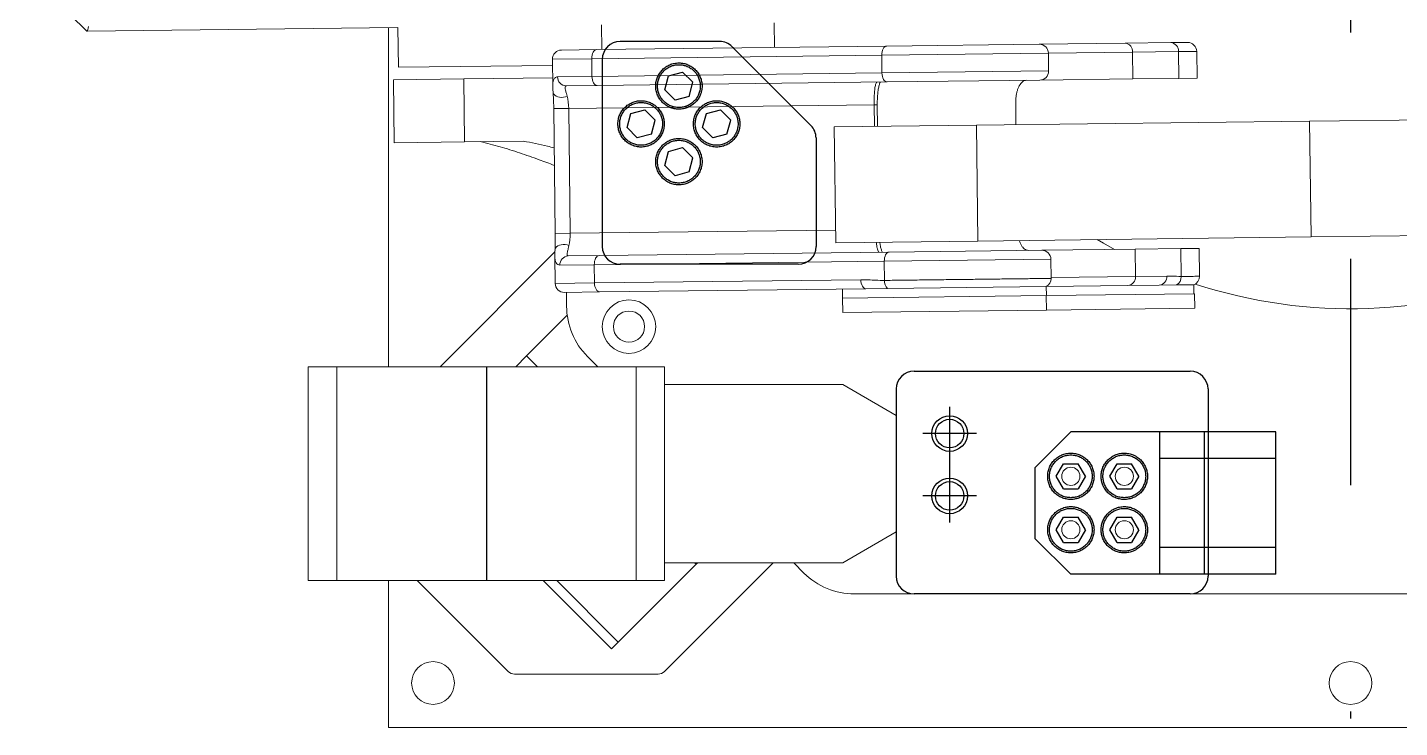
# Model space of a CAD drawing. Header units: millimetres. Extents: x 419 to 13500, y 498 to 10404.
# Drawn here: x 4505 to 5275, y 8608 to 9001 of the extents above; entities that cross this region are included whole.
import ezdxf

# ---------------------------------------------------------------- set-up
doc = ezdxf.new("R2010")
doc.units = ezdxf.units.MM
doc.header["$LTSCALE"] = 50
doc.linetypes.add('CENTERX2', pattern=[20.32, 12.7, -2.54, 2.54, -2.54])

msp = doc.modelspace()

# ---------------------------------------------------------------- linework, layer by layer
at = {"color": 7, "linetype": 'CENTERX2'}
for p, q in [((5247.32, 9633.37), (5247.32, 8613.37)), ((4862.44, 8966.26), (4864.55, 8974.13)), ((4864.55, 8974.13), (4872.43, 8976.24)), ((4872.43, 8976.24), (4878.19, 8970.48)), ((4862.44, 8966.26), (4868.21, 8960.5)), ((4876.08, 8962.6), (4878.19, 8970.48)), ((4876.08, 8962.6), (4868.21, 8960.5)), ((4841.23, 8945.05), (4843.34, 8952.92)), ((4843.34, 8952.92), (4851.21, 8955.03)), ((4851.21, 8955.03), (4856.98, 8949.26)), ((4854.87, 8941.39), (4856.98, 8949.26)), ((4883.66, 8945.05), (4885.77, 8952.92)), ((4885.77, 8952.92), (4893.64, 8955.03)), ((4893.64, 8955.03), (4899.4, 8949.26)), ((4897.29, 8941.39), (4899.4, 8949.26)), ((4841.23, 8945.05), (4846.99, 8939.28)), ((4854.87, 8941.39), (4846.99, 8939.28)), ((4883.66, 8945.05), (4889.42, 8939.28)), ((4897.29, 8941.39), (4889.42, 8939.28)), ((4864.55, 8931.7), (4872.43, 8933.81)), ((4872.43, 8933.81), (4878.19, 8928.05)), ((4862.44, 8923.83), (4864.55, 8931.7)), ((4876.08, 8920.18), (4878.19, 8928.05)), ((4862.44, 8923.83), (4868.21, 8918.07)), ((4876.08, 8920.18), (4868.21, 8918.07)), ((5022.32, 8723.37), (5022.32, 8788.36)), ((5037.32, 8773.36), (5007.32, 8773.36)), ((5090.32, 8774.37), (5070.32, 8754.37)), ((5165.32, 8774.37), (5090.32, 8774.37)), ((5140.32, 8694.37), (5140.32, 8774.37)), ((5165.32, 8694.37), (5165.32, 8774.37)), ((5165.32, 8694.37), (5165.32, 8774.37)), ((5205.32, 8774.37), (5165.32, 8774.37)), ((5205.32, 8694.37), (5205.32, 8774.37)), ((5082.17, 8749.37), (5086.24, 8756.43)), ((5086.24, 8756.43), (5094.39, 8756.43)), ((5098.47, 8749.37), (5094.39, 8756.43)), ((5112.17, 8749.37), (5116.24, 8756.43)), ((5116.24, 8756.43), (5124.39, 8756.43)), ((5128.47, 8749.37), (5124.39, 8756.43)), ((5205.32, 8759.37), (5140.32, 8759.37)), ((5070.32, 8714.37), (5070.32, 8754.37)), ((5086.24, 8742.31), (5082.17, 8749.37)), ((5098.47, 8749.37), (5094.39, 8742.31)), ((5116.24, 8742.31), (5112.17, 8749.37)), ((5128.47, 8749.37), (5124.39, 8742.31)), ((5086.24, 8742.31), (5094.39, 8742.31)), ((5116.24, 8742.31), (5124.39, 8742.31)), ((5037.32, 8738.37), (5007.32, 8738.37)), ((5082.17, 8719.37), (5086.24, 8726.43)), ((5086.24, 8726.43), (5094.39, 8726.43)), ((5098.47, 8719.37), (5094.39, 8726.43)), ((5112.17, 8719.37), (5116.24, 8726.43)), ((5116.24, 8726.43), (5124.39, 8726.43)), ((5128.47, 8719.37), (5124.39, 8726.43)), ((5086.24, 8712.31), (5082.17, 8719.37)), ((5098.47, 8719.37), (5094.39, 8712.31)), ((5116.24, 8712.31), (5112.17, 8719.37)), ((5128.47, 8719.37), (5124.39, 8712.31)), ((5070.32, 8714.37), (5090.32, 8694.37)), ((5086.24, 8712.31), (5094.39, 8712.31)), ((5116.24, 8712.31), (5124.39, 8712.31)), ((5205.32, 8709.37), (5140.32, 8709.37)), ((5165.32, 8694.37), (5090.32, 8694.37)), ((5205.32, 8694.37), (5165.32, 8694.37))]:
    msp.add_line(p, q, dxfattribs=at)
at = {"color": 7, "linetype": 'Continuous', "lineweight": 15}
for p, q in [((4504.69, 9031.82), (4538.08, 8999.21)), ((4923.74, 9003.82), (4923.9, 8990.05)), ((4923.9, 8990.05), (4923.74, 9003.82)), ((4538.18, 8999.16), (4538.08, 8999.21)), ((4538.18, 8999.16), (4712.62, 9001.27)), ((4707.32, 9001.21), (4707.32, 8810.87)), ((4712.6, 9001.27), (4712.87, 8978.92)), ((4827.06, 8988.88), (4826.9, 9002.65)), ((4804.39, 8988.61), (4824.2, 8988.85)), ((4824.2, 8988.85), (4986.97, 8990.82)), ((4893.17, 8993.37), (4837.32, 8993.37)), ((4900.91, 8989.78), (4900.25, 8990.44)), ((4986.97, 8990.82), (5072.58, 8991.85)), ((5072.58, 8991.85), (5120.74, 8992.43)), ((5120.74, 8992.43), (5146.43, 8992.74)), ((5150.71, 8987.72), (5125.01, 8987.41)), ((5146.43, 8992.74), (5155.81, 8992.86)), ((5150.89, 8972.67), (5150.71, 8987.72)), ((5161.13, 8972.79), (5160.95, 8987.84)), ((4799.41, 8979.97), (4712.87, 8978.92)), ((4799.37, 8983.47), (4799.55, 8968.21)), ((4984.2, 8985.7), (4821.42, 8983.74)), ((4821.55, 8973.77), (4821.42, 8983.74)), ((4984.32, 8975.73), (4984.2, 8985.7)), ((5077.84, 8976.86), (5077.72, 8986.83)), ((5125.2, 8972.36), (5125.01, 8987.41)), ((4710.11, 8971.86), (4749.59, 8972.34)), ((4749.59, 8972.34), (4799.5, 8972.94)), ((4749.59, 8972.34), (4750.01, 8937.07)), ((4802.22, 8973.53), (4821.55, 8973.77)), ((4821.55, 8973.77), (4984.32, 8975.73)), ((5072.82, 8971.72), (5125.2, 8972.36)), ((5125.2, 8972.36), (5150.89, 8972.67)), ((5150.89, 8972.67), (5161.13, 8972.79)), ((4710.11, 8971.86), (4710.54, 8936.6)), ((4799.56, 8968.09), (4799.56, 8968.21)), ((4824.45, 8968.72), (4807.08, 8968.51)), ((4987.22, 8970.69), (4824.45, 8968.72)), ((5072.82, 8971.72), (4987.22, 8970.69)), ((4979.93, 8957.9), (4808.51, 8955.83)), ((4981.82, 8945.77), (4981.68, 8957.92)), ((5059.35, 8958.86), (5059.5, 8946.7)), ((4800.09, 8955.73), (4800.94, 8885.63)), ((4808.51, 8955.83), (4809.35, 8885.73)), ((5474.83, 8951.73), (5224.34, 8948.7)), ((5037.29, 8946.44), (4957.56, 8945.47)), ((4957.56, 8945.47), (4958.35, 8880.45)), ((5224.34, 8948.7), (5037.29, 8946.44)), ((5037.29, 8946.44), (5038.08, 8881.42)), ((5224.34, 8948.7), (5225.12, 8883.68)), ((4710.54, 8936.6), (4750.01, 8937.07)), ((4750.01, 8937.07), (4783.01, 8937.47)), ((5038.08, 8881.42), (4958.35, 8880.45)), ((5225.12, 8883.68), (5038.08, 8881.42)), ((5475.62, 8886.71), (5225.12, 8883.68)), ((4800.77, 8875.31), (4736.32, 8810.87)), ((4800.7, 8873.15), (4800.89, 8857.62)), ((4800.71, 8873.15), (4800.71, 8873.3)), ((4808.24, 8873.01), (4825.6, 8873.22)), ((4825.6, 8873.22), (4988.37, 8875.19)), ((4988.37, 8875.19), (5073.98, 8876.23)), ((5073.98, 8876.23), (5126.35, 8876.86)), ((5126.35, 8876.86), (5152.04, 8877.17)), ((5126.54, 8861.56), (5126.35, 8876.86)), ((5152.04, 8877.17), (5162.29, 8877.29)), ((5152.23, 8861.5), (5152.04, 8877.17)), ((5162.47, 8861.63), (5162.29, 8877.29)), ((4822.82, 8868.11), (4803.49, 8867.88)), ((4985.59, 8870.08), (4822.82, 8868.11)), ((4822.95, 8857.89), (4822.82, 8868.11)), ((4985.72, 8859.31), (4985.59, 8870.08)), ((5079.25, 8860.44), (5079.12, 8871.21)), ((4822.95, 8857.89), (4972.42, 8859.69)), ((5079.2, 8860.44), (5079.2, 8860.44)), ((5139.96, 8856.64), (5122.38, 8856.43)), ((5126.54, 8861.56), (5144.11, 8861.77)), ((5149.64, 8856.76), (5139.96, 8856.64)), ((5159.34, 8856.87), (5149.64, 8856.76)), ((5159.4, 8851.79), (5159.34, 8856.87)), ((4825.85, 8852.84), (4806.03, 8852.6)), ((4807.32, 8852.62), (4807.32, 8844.87)), ((4975.32, 8854.65), (4825.85, 8852.84)), ((4962.1, 8854.49), (4962.16, 8849.41)), ((5076.44, 8850.79), (4962.16, 8849.41)), ((4962.22, 8849.41), (4962.32, 8841.28)), ((4987.34, 8854.79), (4975.32, 8854.65)), ((5076.52, 8855.87), (4987.34, 8854.79)), ((5076.58, 8850.79), (5076.44, 8850.79)), ((5122.38, 8856.43), (5076.52, 8855.87)), ((5076.58, 8850.79), (5076.52, 8855.87)), ((5076.61, 8842.67), (5076.52, 8850.79)), ((5159.61, 8851.8), (5076.58, 8850.79)), ((5159.74, 8851.8), (5159.61, 8851.8)), ((5159.84, 8843.67), (5159.74, 8851.8)), ((5076.48, 8842.66), (4962.32, 8841.28)), ((5076.61, 8842.67), (5076.48, 8842.66)), ((5159.7, 8843.67), (5076.61, 8842.67)), ((5159.84, 8843.67), (5159.7, 8843.67)), ((4807.64, 8839.76), (4784.86, 8816.98)), ((4662.32, 8690.87), (4662.32, 8810.87)), ((4678.32, 8810.87), (4662.32, 8810.87)), ((4678.32, 8690.87), (4678.32, 8810.87)), ((4846.32, 8810.87), (4678.32, 8810.87)), ((4778.75, 8810.87), (4784.86, 8816.98)), ((4784.86, 8816.98), (4790.97, 8810.87)), ((4819.03, 8816.58), (4824.75, 8810.87)), ((4846.32, 8690.87), (4846.32, 8810.87)), ((4862.32, 8810.87), (4846.32, 8810.87)), ((4862.32, 8690.87), (4862.32, 8810.87)), ((5002.32, 8808.37), (5157.32, 8808.37)), ((4862.32, 8800.87), (4962.32, 8800.87)), ((4992.32, 8783.55), (4962.32, 8800.87)), ((4992.32, 8798.37), (4992.32, 8783.55)), ((5167.32, 8798.37), (5167.32, 8693.37)), ((4992.32, 8783.55), (4992.32, 8718.19)), ((4962.32, 8700.87), (4992.32, 8718.19)), ((4992.32, 8718.19), (4992.32, 8693.37)), ((4836.31, 8656.29), (4880, 8699.98)), ((4862.3, 8639.86), (4923.31, 8700.87)), ((4962.32, 8700.87), (4862.32, 8700.87)), ((4880, 8699.98), (4880.88, 8700.87)), ((4934.75, 8700.87), (4940.53, 8695.08)), ((4678.32, 8690.87), (4662.32, 8690.87)), ((4846.32, 8690.87), (4678.32, 8690.87)), ((4707.32, 8690.87), (4707.32, 8608.37)), ((4723.46, 8690.87), (4774.47, 8639.86)), ((4832.53, 8652.51), (4794.17, 8690.87)), ((4862.32, 8690.87), (4846.32, 8690.87)), ((4968.82, 8683.37), (5002.32, 8683.37)), ((5157.32, 8683.37), (5002.32, 8683.37)), ((5157.32, 8683.37), (5337.32, 8683.37)), ((4836.31, 8656.29), (4832.53, 8652.51)), ((4778.06, 8638.37), (4858.71, 8638.37)), ((4707.32, 8608.37), (5464.04, 8608.37))]:
    msp.add_line(p, q, dxfattribs=at)
at = {"color": 7, "linetype": 'Continuous'}
for p, q in [((4893.17, 8993.37), (4837.32, 8993.37)), ((4944.39, 8946.3), (4900.25, 8990.44)), ((4827.32, 8983.37), (4827.32, 8878.37)), ((4947.32, 8939.23), (4947.32, 8878.37)), ((4937.32, 8868.37), (4837.32, 8868.37)), ((4762.32, 8810.87), (4762.32, 8690.87)), ((5002.32, 8808.37), (5157.32, 8808.37)), ((4992.32, 8798.37), (4992.32, 8693.37)), ((5167.32, 8798.37), (5167.32, 8693.37)), ((5157.32, 8683.37), (5002.32, 8683.37))]:
    msp.add_line(p, q, dxfattribs=at)
at = {"color": 8, "linetype": 'Continuous', "lineweight": 15}
for p, q in [((5160.95, 8987.84), (5150.71, 8987.72)), ((4821.42, 8983.74), (4799.37, 8983.47)), ((5077.72, 8986.83), (4984.2, 8985.7)), ((5125.01, 8987.41), (5077.72, 8986.83)), ((4984.32, 8975.73), (5077.84, 8976.86)), ((4979.93, 8957.9), (4981.68, 8957.92)), ((4980.08, 8945.74), (4979.93, 8957.9)), ((4808.51, 8955.83), (4800.09, 8955.73)), ((4809.35, 8885.73), (4958.26, 8887.53)), ((4800.94, 8885.63), (4809.35, 8885.73)), ((5079.12, 8871.21), (4985.59, 8870.08)), ((4800.89, 8857.62), (4822.95, 8857.89)), ((5079.24, 8860.99), (5126.54, 8861.56)), ((4879.12, 8700.87), (4880, 8699.98)), ((4801.73, 8690.87), (4836.31, 8656.29))]:
    msp.add_line(p, q, dxfattribs=at)
at = {"color": 7, "linetype": 'Continuous', "lineweight": 15, "flags": 128}
for points in [[(4538.89, 9001.81), (4538.76, 9000.86), (4538.62, 9000.12), (4538.47, 8999.59), (4538.33, 8999.27), (4538.18, 8999.16), (4538.18, 8999.16)], [(4824.2, 8988.85), (4823.65, 8988.75), (4823.12, 8988.45), (4822.64, 8987.97), (4822.21, 8987.34), (4821.87, 8986.56), (4821.62, 8985.68), (4821.47, 8984.73), (4821.42, 8983.74)], [(4986.97, 8990.82), (4986.42, 8990.71), (4985.89, 8990.42), (4985.41, 8989.94), (4984.98, 8989.31), (4984.64, 8988.53), (4984.39, 8987.65), (4984.24, 8986.69), (4984.2, 8985.7)], [(4824.45, 8968.72), (4823.89, 8968.81), (4823.35, 8969.09), (4822.86, 8969.56), (4822.42, 8970.18), (4822.06, 8970.95), (4821.79, 8971.83), (4821.61, 8972.78), (4821.55, 8973.77)], [(4987.22, 8970.69), (4986.66, 8970.78), (4986.13, 8971.06), (4985.63, 8971.53), (4985.19, 8972.15), (4984.83, 8972.92), (4984.56, 8973.79), (4984.38, 8974.74), (4984.32, 8975.73)], [(5105.01, 8882.23), (5108.59, 8880.15), (5114.79, 8876.72)], [(4822.82, 8868.11), (4822.87, 8869.1), (4823.02, 8870.06), (4823.27, 8870.94), (4823.61, 8871.71), (4824.03, 8872.35), (4824.52, 8872.82), (4825.05, 8873.12), (4825.6, 8873.22)], [(4985.59, 8870.08), (4985.64, 8871.07), (4985.79, 8872.02), (4986.04, 8872.91), (4986.38, 8873.68), (4986.8, 8874.32), (4987.29, 8874.79), (4987.82, 8875.09), (4988.37, 8875.19)], [(4822.95, 8857.89), (4823.01, 8856.9), (4823.19, 8855.95), (4823.46, 8855.07), (4823.82, 8854.31), (4824.26, 8853.68), (4824.76, 8853.22), (4825.29, 8852.93), (4825.85, 8852.84)], [(4972.42, 8859.69), (4972.49, 8858.7), (4972.66, 8857.75), (4972.93, 8856.88), (4973.3, 8856.11), (4973.73, 8855.49), (4974.23, 8855.02), (4974.77, 8854.74), (4975.32, 8854.65)]]:
    msp.add_lwpolyline(points, dxfattribs=at)
at = {"color": 8, "linetype": 'Continuous', "lineweight": 15, "flags": 128}
for points in [[(4807.61, 8962.72), (4806.62, 8962.33), (4805.54, 8962.09), (4804.42, 8962.01), (4803.33, 8962.1), (4802.3, 8962.35), (4801.39, 8962.75), (4800.64, 8963.28), (4800.1, 8963.92), (4799.78, 8964.63), (4799.71, 8965.1)], [(4800.78, 8876.25), (4800.85, 8876.72), (4801.15, 8877.43), (4801.67, 8878.08), (4802.41, 8878.63), (4803.3, 8879.06), (4804.33, 8879.33), (4805.42, 8879.45), (4806.54, 8879.4), (4807.62, 8879.19), (4808.62, 8878.82)]]:
    msp.add_lwpolyline(points, dxfattribs=at)
at = {"color": 7, "linetype": 'CENTERX2'}
for centre, radius in [((4870.32, 8968.37), 13), ((4870.32, 8968.37), 12), ((4849.1, 8947.15), 13), ((4849.1, 8947.15), 12), ((4891.53, 8947.15), 13), ((4891.53, 8947.15), 12), ((4870.32, 8925.94), 13), ((4870.32, 8925.94), 12), ((5090.32, 8749.37), 13), ((5090.32, 8749.37), 12), ((5120.32, 8749.37), 13), ((5120.32, 8749.37), 12), ((5090.32, 8719.37), 13), ((5090.32, 8719.37), 12), ((5120.32, 8719.37), 13), ((5120.32, 8719.37), 12)]:
    msp.add_circle(centre, radius, dxfattribs=at)
at = {"color": 7, "linetype": 'Continuous', "lineweight": 15}
for centre, radius in [((4842.32, 8833.37), 15), ((4842.32, 8833.37), 8.75), ((5090.32, 8749.37), 5.1), ((5120.32, 8749.37), 5.1), ((5090.32, 8719.37), 5.1), ((5120.32, 8719.37), 5.1), ((4732.32, 8633.37), 12), ((5247.32, 8633.37), 12)]:
    msp.add_circle(centre, radius, dxfattribs=at)
at = {"color": 7, "linetype": 'Continuous'}
for centre, radius in [((5022.32, 8773.36), 10), ((5022.32, 8773.36), 8), ((5022.32, 8738.37), 10), ((5022.32, 8738.37), 8)]:
    msp.add_circle(centre, radius, dxfattribs=at)
at = {"color": 7, "linetype": 'Continuous', "lineweight": 15}
for centre, radius, start, end in [((4804.45, 8983.53), 5.08, 90.69263, 180.69263), ((4837.32, 8983.37), 10, 90, 146.36149), ((4893.17, 8983.37), 10, 45, 90), ((5072.64, 8986.77), 5.08, 0.69263, 90.69263), ((5120.32, 8987.75), 4.71, 355.85931, 84.86099), ((5146.01, 8988.06), 4.71, 355.85931, 84.86099), ((5155.87, 8987.78), 5.08, 0.69263, 90.69263), ((4807.16, 8973.46), 4.95, 179.1317, 269.04163), ((5072.76, 8976.8), 5.08, 270.69263, 0.69263), ((4808.44, 8868.07), 4.95, 92.34364, 182.25356), ((5074.04, 8871.15), 5.08, 0.69263, 90.69263), ((4805.97, 8857.68), 5.08, 180.69263, 270.69263), ((4992.01, 8859.01), 6.29, 177.25829, 222.05338), ((5074.17, 8860.38), 5.08, 296.67758, 0.7667), ((5121.85, 8861.1), 4.71, 276.52427, 5.52596), ((5139.42, 8861.32), 4.71, 276.52427, 5.52596), ((5147.08, 8861.23), 5.16, 299.77329, 3.00171), ((5157.39, 8861.57), 5.08, 291.62043, 0.69422), ((5247.32, 9123.37), 280, 251.85787, 292.24678), ((4847.32, 8844.87), 40, 180, 225), ((5002.32, 8798.37), 10, 90, 180), ((5157.32, 8798.37), 10, 0, 90), ((4968.82, 8723.37), 40, 225, 270), ((5002.32, 8693.37), 10, 180, 270), ((5157.32, 8693.37), 10, 270, 0), ((4778.06, 8643.45), 5.08, 225, 270), ((4858.71, 8643.45), 5.08, 270, 315)]:
    msp.add_arc(centre, radius, start, end, dxfattribs=at)
at = {"color": 7, "linetype": 'Continuous'}
for centre, start, end in [((4837.32, 8983.37), 90, 180), ((4893.17, 8983.37), 45, 90), ((4937.32, 8939.23), 0, 45), ((4837.32, 8878.37), 180, 270), ((4937.32, 8878.37), 270, 0), ((5002.32, 8798.37), 90, 180), ((5157.32, 8798.37), 0, 90), ((5002.32, 8693.37), 180, 270), ((5157.32, 8693.37), 270, 0)]:
    msp.add_arc(centre, 10, start, end, dxfattribs=at)
at = {"color": 7, "linetype": 'Continuous', "lineweight": 15}
for centre, start_param, end_param in [((4803.43, 8955.77), 4.712389, 5.286704), ((4804.28, 8885.67), 4.138074, 4.712389)]:
    msp.add_ellipse(centre, major_axis=(-0.15, 12.7), ratio=0.399872, start_param=start_param, end_param=end_param, dxfattribs=at)
at = {"color": 8, "linetype": 'Continuous', "lineweight": 15}
for points, knots in [([(4799.56, 8968.21), (4799.56, 8968.24), (4799.53, 8969.02), (4799.61, 8970.28), (4799.9, 8971.64), (4800.33, 8972.52), (4800.82, 8973.08), (4801.43, 8973.45), (4801.95, 8973.51), (4802.22, 8973.53)], [0, 0, 0, 0, 0.008901, 0.22263, 0.440489, 0.577109, 0.714886, 0.856666, 1, 1, 1, 1]), ([(4982.69, 8875.12), (4982.55, 8875.17), (4982.29, 8875.28), (4981.91, 8876.13), (4981.57, 8877.49), (4981.32, 8879.05), (4981.19, 8880.28), (4981.14, 8880.73)], [0, 0, 0, 0, 0.221688, 0.450575, 0.659307, 0.875915, 1, 1, 1, 1]), ([(4803.49, 8867.88), (4803.07, 8867.94), (4802.21, 8868.06), (4801.38, 8869.06), (4800.87, 8870.61), (4800.71, 8872.04), (4800.71, 8873.02), (4800.71, 8873.15)], [0, 0, 0, 0, 0.236995, 0.481347, 0.718097, 0.960538, 1, 1, 1, 1]), ([(4985.72, 8859.31), (4987.15, 8859.33), (4990.02, 8859.36), (4994.56, 8859.42), (4999.24, 8859.47), (5004.06, 8859.53), (5009.03, 8859.59), (5014.07, 8859.65), (5019.12, 8859.71), (5024.15, 8859.77), (5029.2, 8859.83), (5034.16, 8859.89), (5039, 8859.95), (5043.68, 8860.01), (5048.24, 8860.06), (5052.58, 8860.12), (5056.66, 8860.17), (5060.47, 8860.21), (5064.02, 8860.26), (5067.25, 8860.29), (5070.11, 8860.33), (5072.61, 8860.36), (5074.76, 8860.38), (5076.5, 8860.41), (5077.82, 8860.42), (5078.72, 8860.43), (5079.21, 8860.44), (5079.2, 8860.44), (5079.2, 8860.44)], [0, 0, 0, 0, 0.039175, 0.078635, 0.116923, 0.155757, 0.194868, 0.234549, 0.272976, 0.311671, 0.350782, 0.390463, 0.428751, 0.467304, 0.506696, 0.546377, 0.584665, 0.623218, 0.66261, 0.702291, 0.740579, 0.779132, 0.818524, 0.858205, 0.896493, 0.935046, 0.974438, 1, 1, 1, 1]), ([(5152.23, 8861.5), (5153.14, 8861.52), (5154.98, 8861.54), (5157.23, 8861.57), (5159.11, 8861.59), (5160.59, 8861.61), (5161.66, 8861.62), (5162.34, 8861.63), (5162.42, 8861.63), (5162.47, 8861.63)], [0, 0, 0, 0, 0.144295, 0.289639, 0.431152, 0.572666, 0.718291, 0.863917, 1, 1, 1, 1])]:
    msp.add_open_spline(points, degree=3, knots=knots, dxfattribs=at)
at = {"color": 7, "linetype": 'Continuous', "lineweight": 15}
for points, knots in [([(4799.58, 8968.09), (4799.59, 8967.64), (4799.62, 8966.72), (4799.68, 8965.71), (4799.73, 8965.13), (4799.73, 8965.1)], [0, 0, 0, 0, 0.471075, 0.973108, 1, 1, 1, 1]), ([(4799.71, 8965.06), (4799.73, 8964.83), (4799.78, 8964.17), (4799.85, 8963.01), (4799.92, 8961.58), (4799.99, 8960.11), (4800.04, 8958.62), (4800.07, 8957.16), (4800.09, 8956.19), (4800.09, 8955.73)], [0, 0, 0, 0, 0.091318, 0.258063, 0.417956, 0.571956, 0.72126, 0.867284, 1, 1, 1, 1]), ([(4807.08, 8968.51), (4806.9, 8968.45), (4806.54, 8968.33), (4806.46, 8967.44), (4806.68, 8966.07), (4807.12, 8964.46), (4807.48, 8963.19), (4807.61, 8962.72)], [0, 0, 0, 0, 0.198786, 0.405506, 0.629533, 0.860026, 1, 1, 1, 1]), ([(4979.93, 8957.9), (4979.93, 8958.51), (4979.92, 8959.75), (4979.95, 8961.55), (4980.01, 8963.25), (4980.1, 8964.83), (4980.23, 8966.27), (4980.39, 8967.6), (4980.59, 8968.75), (4980.84, 8969.75), (4981.16, 8970.47), (4981.41, 8970.57), (4981.53, 8970.62)], [0, 0, 0, 0, 0.082919, 0.1684864, 0.2513575, 0.3363591, 0.425121, 0.5157682, 0.6200695, 0.7265822, 0.8613643, 1, 1, 1, 1]), ([(4981.68, 8957.92), (4981.68, 8958.09), (4981.67, 8958.8), (4981.69, 8960.04), (4981.74, 8961.61), (4981.84, 8963.12), (4981.98, 8964.56), (4982.16, 8965.92), (4982.37, 8967.2), (4982.61, 8968.35), (4982.86, 8969.34), (4983.1, 8970.12), (4983.24, 8970.48), (4983.3, 8970.64)], [0, 0, 0, 0, 0.031029, 0.130965, 0.230083, 0.327497, 0.424651, 0.524231, 0.625185, 0.726521, 0.826389, 0.923079, 1, 1, 1, 1]), ([(5059.35, 8958.86), (5059.36, 8959.52), (5059.37, 8960.87), (5059.59, 8962.83), (5059.94, 8964.69), (5060.42, 8966.4), (5061.04, 8967.93), (5061.78, 8969.25), (5062.63, 8970.34), (5063.54, 8971.09), (5064.47, 8971.54), (5065.08, 8971.6), (5065.39, 8971.63)], [0, 0, 0, 0, 0.09608, 0.19504, 0.291097, 0.389781, 0.489049, 0.590832, 0.697282, 0.806446, 0.902312, 1, 1, 1, 1]), ([(4758.87, 8937.18), (4762.56, 8936.26), (4769.96, 8934.43), (4780.94, 8930.92), (4791.11, 8927.38), (4797.61, 8924.92), (4800.48, 8923.83)], [0, 0, 0, 0, 0.26316, 0.526757, 0.791068, 1, 1, 1, 1]), ([(4800.36, 8933.67), (4799.12, 8933.99), (4793.38, 8935.47), (4787.57, 8936.59), (4783.01, 8937.47)], [0, 0, 0, 0, 0.216116, 1, 1, 1, 1]), ([(4800.94, 8885.63), (4800.94, 8885.36), (4800.95, 8884.6), (4800.96, 8883.33), (4800.95, 8881.85), (4800.93, 8880.39), (4800.89, 8878.97), (4800.85, 8877.58), (4800.8, 8876.73), (4800.78, 8876.29)], [0, 0, 0, 0, 0.075638, 0.220186, 0.366498, 0.515997, 0.670077, 0.829944, 1, 1, 1, 1]), ([(4984.46, 8875.14), (4984.38, 8875.32), (4984.23, 8875.7), (4983.97, 8876.48), (4983.7, 8877.44), (4983.44, 8878.56), (4983.23, 8879.67), (4983.11, 8880.44), (4983.07, 8880.75)], [0, 0, 0, 0, 0.154458, 0.329314, 0.508358, 0.690067, 0.876044, 1, 1, 1, 1]), ([(5066.55, 8876.14), (5066.18, 8876.17), (5065.43, 8876.24), (5064.34, 8876.85), (5063.31, 8877.84), (5062.39, 8879.2), (5061.73, 8880.51), (5061.44, 8881.43), (5061.36, 8881.7)], [0, 0, 0, 0, 0.1841939, 0.3736396, 0.5578714, 0.74784, 0.9249661, 1, 1, 1, 1]), ([(4800.81, 8876.25), (4800.8, 8876.09), (4800.76, 8875.38), (4800.73, 8874.4), (4800.73, 8873.61), (4800.73, 8873.3)], [0, 0, 0, 0, 0.151197, 0.665028, 1, 1, 1, 1]), ([(4808.62, 8878.82), (4808.48, 8878.26), (4808.15, 8876.93), (4807.74, 8875.28), (4807.59, 8873.98), (4807.72, 8873.17), (4808.06, 8873.07), (4808.24, 8873.01)], [0, 0, 0, 0, 0.162394, 0.389001, 0.622199, 0.808181, 1, 1, 1, 1]), ([(4972.42, 8859.69), (4973.83, 8859.68), (4976.64, 8859.64), (4981.07, 8859.34), (4984.1, 8859.32), (4985.72, 8859.31)], [0, 0, 0, 0, 0.316742, 0.633752, 1, 1, 1, 1]), ([(5144.11, 8861.77), (5145.06, 8861.74), (5147.76, 8861.67), (5150.47, 8861.57), (5152.23, 8861.5)], [0, 0, 0, 0, 0.349772, 1, 1, 1, 1]), ([(5162.47, 8861.63), (5162.47, 8861.63), (5162.48, 8861.63), (5162.47, 8861.63), (5162.47, 8861.63)], [0, 0, 0, 0, 0.574924, 1, 1, 1, 1])]:
    msp.add_open_spline(points, degree=3, knots=knots, dxfattribs=at)

doc.saveas('drawing.dxf')
